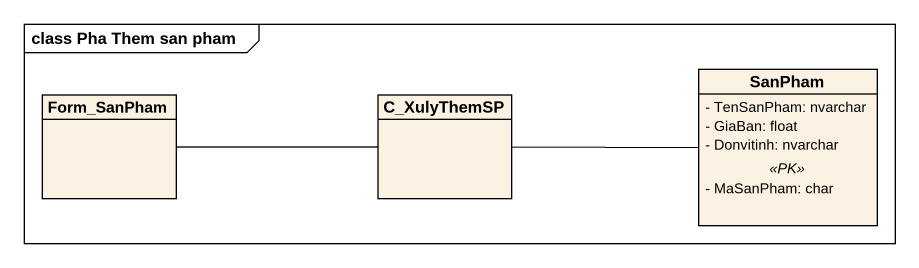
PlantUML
@startuml
mainframe class Pha Them san pham
hide circle
hide empty members
skinparam classAttributeIconSize 0
class SanPham {
  - TenSanPham: nvarchar
  - GiaBan: float
  - Donvitinh: nvarchar
  .. <<PK>> ..
  - MaSanPham: char
}
class Form_SanPham
class C_XulyThemSP
Form_SanPham -right- C_XulyThemSP
C_XulyThemSP -right- SanPham
@enduml
